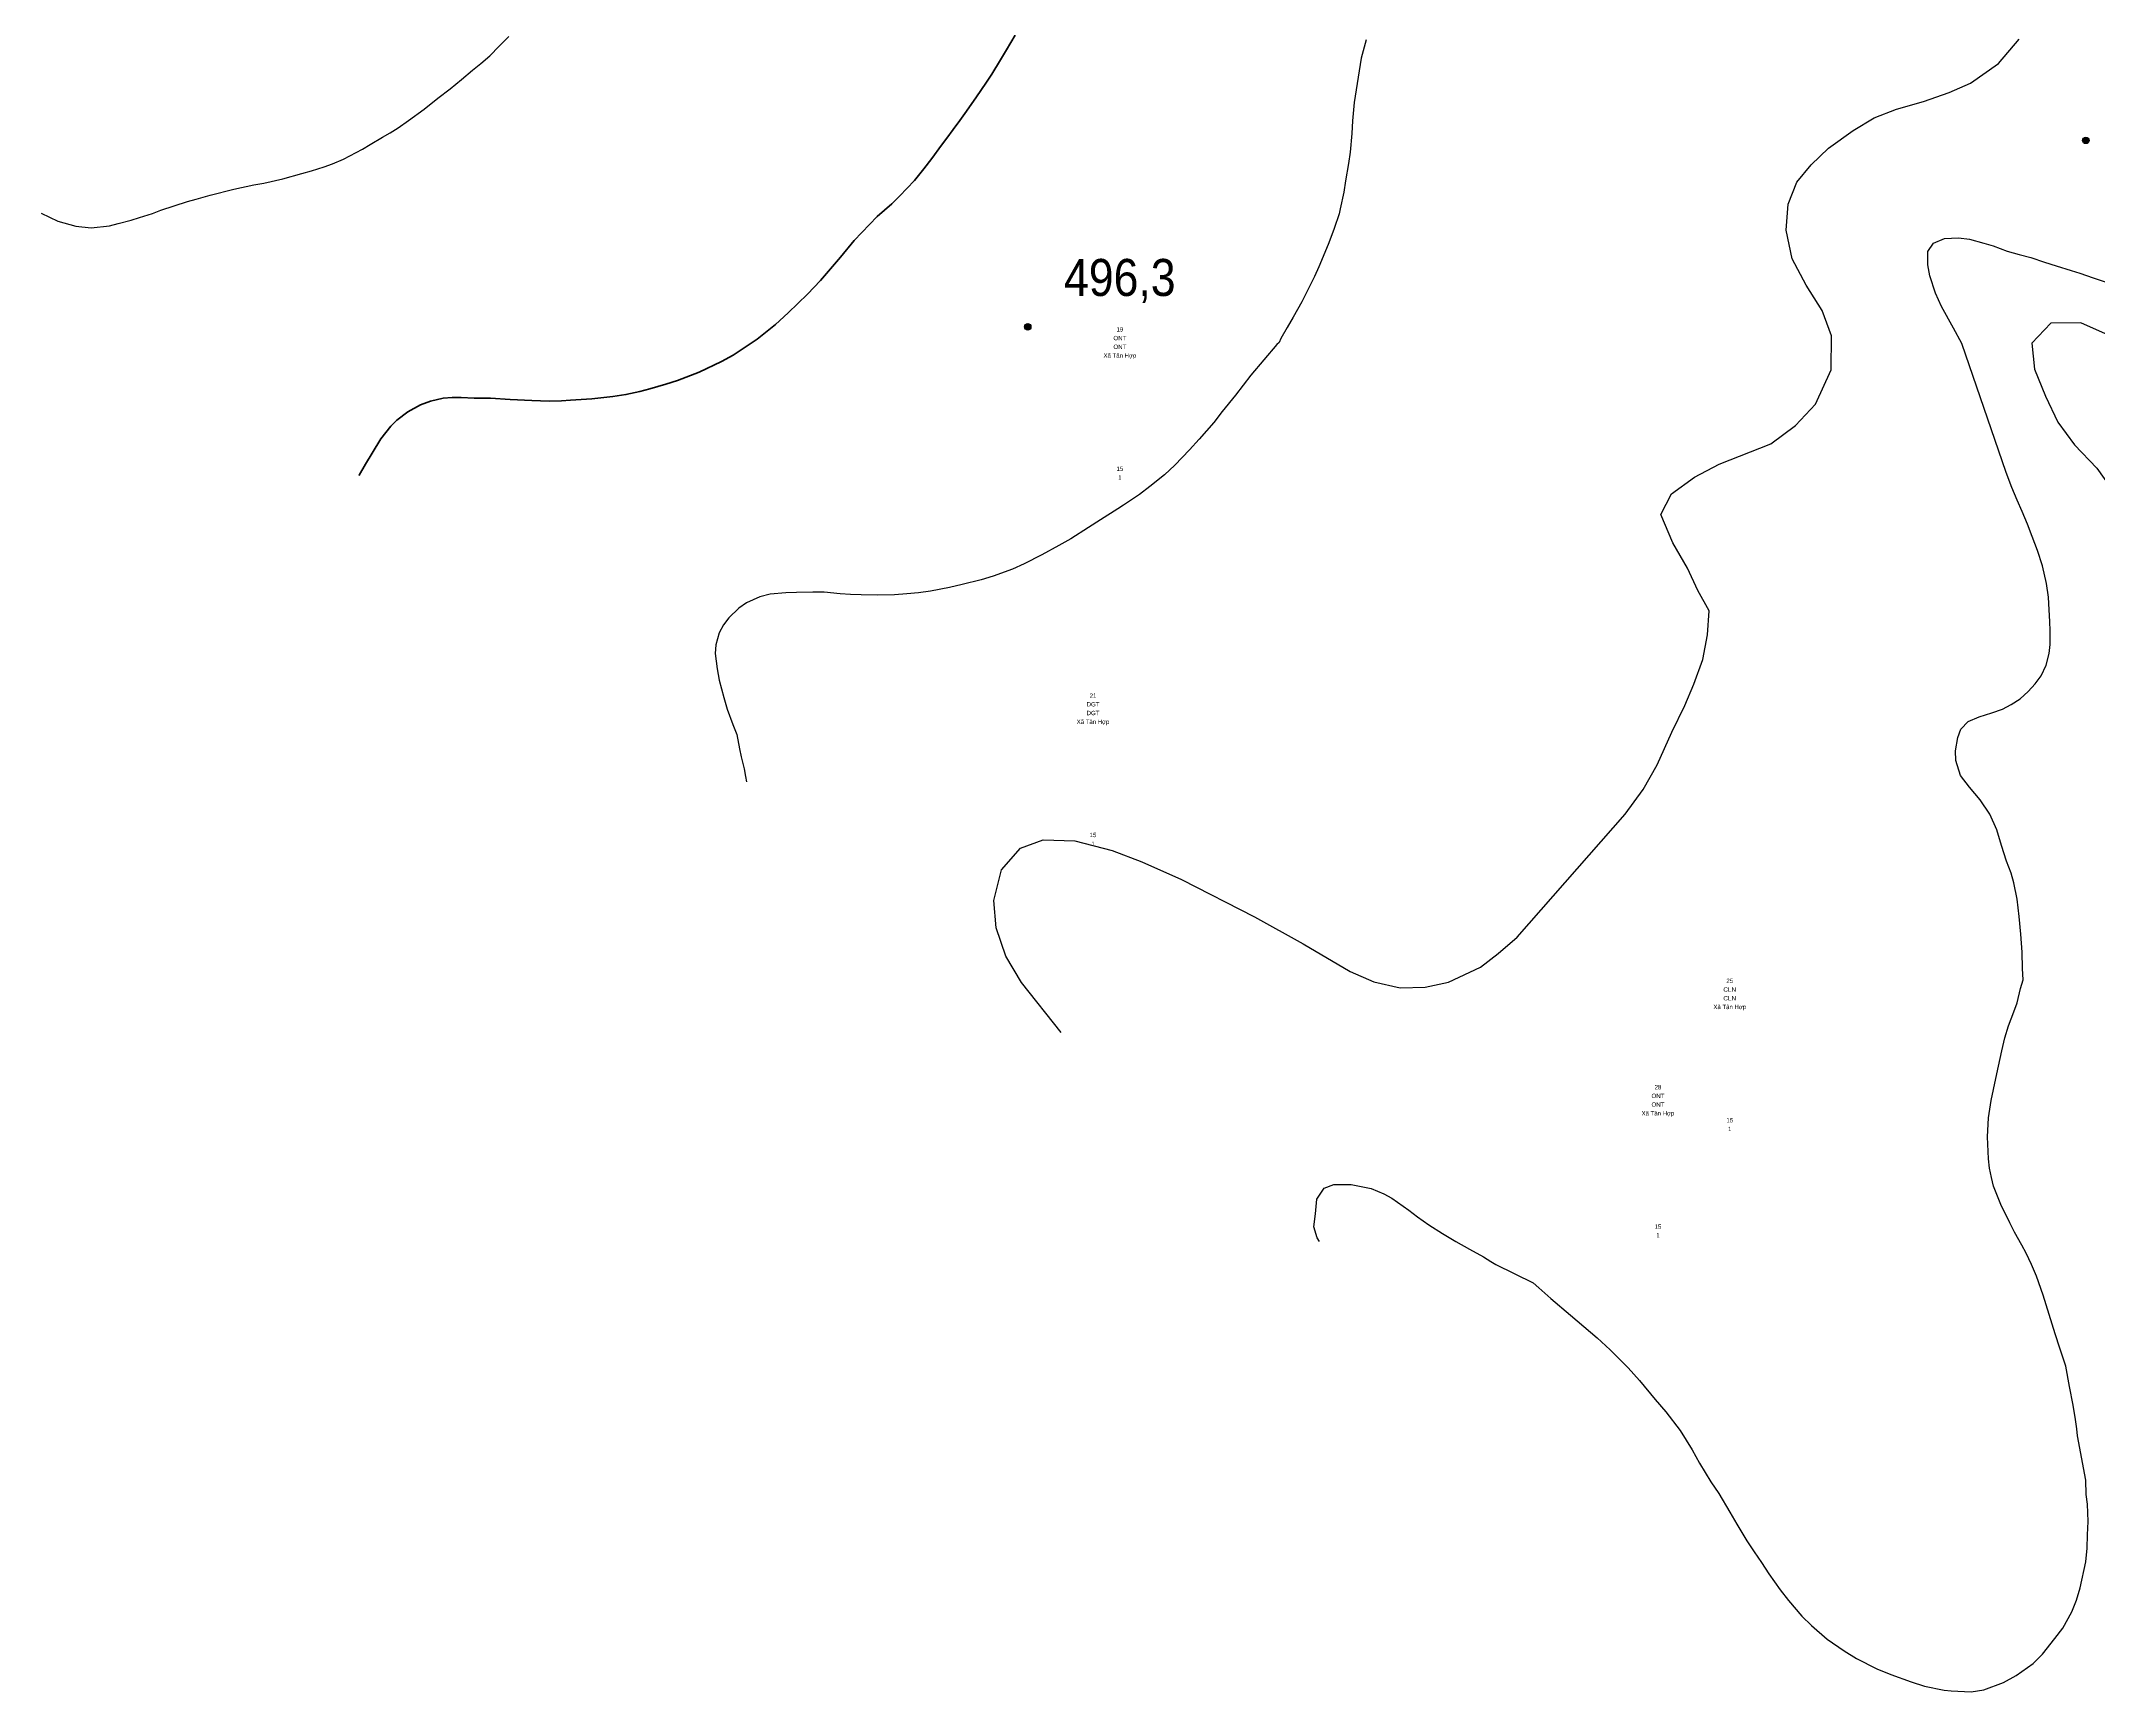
# Model space of a CAD drawing. Header units: metres. Extents: x 549268 to 556659, y 1838059 to 1844558.
# Drawn here: x 549848 to 550792, y 1841055 to 1841813 of the extents above; entities that cross this region are included whole.
import ezdxf
from ezdxf.enums import TextEntityAlignment as Align

# ---------------------------------------------------------------- set-up
doc = ezdxf.new("R2010")
doc.units = ezdxf.units.M
doc.header["$LTSCALE"] = 0.8
for name, color, linetype, lineweight in [('1', 7, 'Continuous', 25), ('2', 7, 'Continuous', 53), ('5', 7, 'Continuous', 13)]:
    doc.layers.add(name, color=color, linetype=linetype, lineweight=lineweight)
doc.layers.add('15', color=7, linetype='Continuous')

msp = doc.modelspace()

# ---------------------------------------------------------------- hatches: boundary and pattern name
at = {"layer": '5'}
for points in [[(550787.88, 1841767.07, 1), (550784.88, 1841767.07, 1)], [(550302.3, 1841681.45, 1), (550299.3, 1841681.45, 1)]]:
    msp.add_hatch(color=256, dxfattribs=at).paths.add_polyline_path(points)

# ---------------------------------------------------------------- linework, layer by layer
at = {"layer": '1'}
for points in [[(549848.03, 1841733.64), (549855.76, 1841730.04), (549863.94, 1841727.75), (549870.94, 1841726.93), (549879.46, 1841727.82), (549883.4, 1841728.89), (549889.31, 1841730.39), (549893.23, 1841731.65), (549899.1, 1841733.55), (549902.99, 1841735.02), (549909.14, 1841737.05), (549915.21, 1841738.98), (549919.24, 1841740.15), (549925.53, 1841741.9), (549936.47, 1841744.69), (549945.68, 1841746.67), (549950.15, 1841747.5), (549958.96, 1841749.43), (549967.61, 1841751.86), (549972.04, 1841753.08), (549977.91, 1841754.98), (549981.71, 1841756.34), (549986.84, 1841758.46), (549995.44, 1841763.11), (549998.95, 1841765.24), (550004.65, 1841768.54), (550008.27, 1841770.58), (550011.87, 1841772.83), (550016.66, 1841776.13), (550023.76, 1841781.42), (550030.08, 1841786.41), (550035.67, 1841790.72), (550040.95, 1841795.08), (550046.05, 1841799.23), (550049.76, 1841802.3), (550053.9, 1841805.92), (550058.27, 1841810.29), (550062.72, 1841814.76)], [(550456.07, 1841813.24), (550453.83, 1841804.87), (550452.84, 1841798.96), (550451.52, 1841790.21), (550450.6, 1841784.41), (550449.91, 1841776.03), (550449.48, 1841770.19), (550448.71, 1841761.7), (550448.02, 1841756.41), (550446.69, 1841748.53), (550445.9, 1841743.32), (550444.25, 1841735.69), (550443.66, 1841733.4), (550441.51, 1841726.67), (550438.96, 1841720.09), (550437.2, 1841715.62), (550434.46, 1841709.01), (550432.41, 1841704.61), (550429.01, 1841697.82), (550426.63, 1841692.99), (550422.6, 1841685.84), (550419.81, 1841681.15), (550416.96, 1841676.17), (550416.14, 1841674.23), (550415.1, 1841673.33), (550403.27, 1841659.22), (550396.2, 1841650.15), (550390.11, 1841642.54), (550386.21, 1841637.52), (550379.55, 1841629.84), (550375.05, 1841624.94), (550368.3, 1841618.02), (550363.64, 1841613.59), (550356.81, 1841608.11), (550352.14, 1841604.53), (550344.75, 1841599.66), (550342.17, 1841597.89), (550334.13, 1841592.84), (550328.68, 1841589.36), (550320.55, 1841584.2), (550315.05, 1841581.1), (550307.29, 1841576.85), (550299.23, 1841572.67), (550293.75, 1841570.25), (550285, 1841566.94), (550279.42, 1841565.28), (550270.73, 1841563.13), (550264.91, 1841561.82), (550256.25, 1841560.16), (550250.66, 1841559.37), (550245.32, 1841558.9), (550239.68, 1841558.48), (550231.69, 1841558.35), (550224.36, 1841558.4), (550219.41, 1841558.65), (550214.65, 1841558.92), (550207.33, 1841559.65), (550202.13, 1841559.58), (550194.71, 1841559.52), (550189.73, 1841559.28), (550182.57, 1841558.68), (550177.9, 1841557.52), (550171.68, 1841554.81), (550168.22, 1841552.36), (550163.68, 1841547.84), (550161.18, 1841544.63), (550159.23, 1841541.01)], [(550483.23, 1841378.3), (550493.97, 1841380.55), (550508.54, 1841387.43), (550516.7, 1841393.77), (550525.5, 1841401.22), (550574.98, 1841457.72), (550583.3, 1841469.01), (550589.65, 1841480.44), (550596.47, 1841495.42), (550602.33, 1841507.7), (550606.43, 1841517.42), (550610.6, 1841528.7), (550612.8, 1841540.13), (550613.51, 1841551.11), (550608.32, 1841560.45), (550603.55, 1841570.62), (550596.91, 1841582.24), (550591.39, 1841595.3), (550596.29, 1841604.86), (550606.76, 1841612.39), (550618.19, 1841618.49), (550641.79, 1841627.79), (550653.19, 1841636.22), (550662.36, 1841645.92), (550669.59, 1841661.74), (550669.72, 1841677.32), (550665.41, 1841688.97), (550658.11, 1841700.64), (550651.56, 1841712.66), (550648.87, 1841725.81), (550649.85, 1841737.74), (550653.78, 1841747.83), (550660.29, 1841755.9), (550668.29, 1841763.51), (550679.6, 1841771.54), (550689.25, 1841777.42), (550699.51, 1841781.42), (550711.91, 1841784.92), (550723.71, 1841789.11), (550733.43, 1841793.31), (550746.3, 1841802.44), (550755.81, 1841813.48)], [(550713.85, 1841709.99), (550713.9, 1841716.11), (550716.49, 1841719.9), (550721.53, 1841721.95), (550728, 1841722.35), (550733.08, 1841721.66), (550739.62, 1841719.83), (550743.94, 1841718.64), (550750.25, 1841716.27), (550755.85, 1841714.62), (550761.21, 1841713.36), (550767.49, 1841711.19), (550772.8, 1841709.41), (550779.69, 1841707.31), (550783.61, 1841706.07), (550789.78, 1841703.99), (550795.21, 1841702.12)], [(550724.6, 1841055.19), (550733.71, 1841054.79), (550739.57, 1841055.71), (550748.59, 1841059.15), (550754.47, 1841062.3), (550762.17, 1841067.79), (550766.55, 1841072.1), (550772.2, 1841079.36), (550775.86, 1841084.06), (550779.94, 1841091.51), (550782.07, 1841096.89), (550783.87, 1841102.51), (550786.33, 1841114.48), (550787.09, 1841120.75), (550787.2, 1841126.84), (550787.5, 1841132.95), (550787.18, 1841140.91), (550786.61, 1841145.47), (550786.37, 1841152), (550782.61, 1841172.27), (550782.2, 1841175.58), (550781.67, 1841179.8), (550780.53, 1841186.48), (550778.85, 1841195.03), (550777.19, 1841204.3), (550774.53, 1841212.52), (550772.28, 1841219.17), (550769.54, 1841227.99), (550766.9, 1841236.93), (550763.77, 1841245.71), (550761.49, 1841250.92), (550759, 1841256.12), (550757.01, 1841259.84), (550753.72, 1841265.85), (550751.56, 1841270.06), (550747.45, 1841278.51), (550744.05, 1841286.95), (550743.04, 1841291), (550742.2, 1841295.27), (550741.67, 1841299.49), (550741.33, 1841309.53), (550741.66, 1841318.33), (550742.92, 1841326.23), (550744.01, 1841331.36), (550745.56, 1841338.48), (550747.81, 1841349.05), (550749.2, 1841355.03), (550750.85, 1841360.63), (550753.3, 1841367.05), (550754.84, 1841371.11), (550756.47, 1841377.63), (550757.68, 1841381.75), (550757.35, 1841386.91), (550757.22, 1841394.43), (550756.51, 1841402.59), (550755.79, 1841410.75), (550754.91, 1841418.69), (550753.35, 1841426.24), (550752.09, 1841430.66), (550750.07, 1841436.22), (550747.65, 1841443.35), (550745.63, 1841450.54), (550742.3, 1841457.66), (550737.9, 1841464.34), (550733, 1841470.15), (550728.86, 1841475.54), (550726.69, 1841482.3), (550726.63, 1841486.87), (550727.6, 1841493), (550729.07, 1841496.75), (550732.39, 1841500.32), (550737.52, 1841502.49), (550743.21, 1841504.22), (550748.19, 1841505.96), (550752.2, 1841508.1), (550756.25, 1841510.74), (550759.91, 1841514.05), (550763.15, 1841517.51), (550765.93, 1841521.32), (550768.19, 1841526.08), (550769.54, 1841531.55), (550770.04, 1841535.69), (550769.98, 1841541.89), (550769.86, 1841546.16), (550769.58, 1841551.62), (550769.28, 1841557.29), (550768.28, 1841563.68), (550766.56, 1841571.72), (550764.26, 1841578.77), (550761.83, 1841585.19), (550759.58, 1841590.92), (550757.23, 1841596.73), (550754.95, 1841601.95), (550752.5, 1841607.66), (550749.91, 1841614.56), (550729.57, 1841673.86), (550725.63, 1841680.9), (550720.12, 1841690.81), (550717.42, 1841696.89), (550714.79, 1841704.91), (550713.85, 1841709.99)], [(550796.77, 1841677.63), (550784.13, 1841683.31), (550770.4, 1841683.15), (550761.69, 1841674.02), (550762.79, 1841662.1), (550767.85, 1841649.63), (550773.5, 1841637.63), (550781.14, 1841627.3), (550791.44, 1841616.53), (550800.85, 1841603.44)], [(550159.23, 1841541.01), (550157.61, 1841535.41), (550157.43, 1841531.44), (550158.2, 1841524.49), (550159.14, 1841519.31), (550161.3, 1841511.28), (550162.93, 1841505.9), (550165.54, 1841498.89), (550167.28, 1841494.29), (550168.57, 1841487.8), (550169.23, 1841484.02), (550170.6, 1841478.5), (550171.32, 1841475.03), (550171.72, 1841472.64)], [(550316.17, 1841357.57), (550297.89, 1841380.44), (550290.68, 1841392.51), (550286.32, 1841405.58), (550285.27, 1841418.16), (550288.83, 1841432.22), (550297.45, 1841442.12), (550307.86, 1841446.01), (550322.45, 1841445.5), (550339.48, 1841441.01), (550353.22, 1841435.86), (550371.35, 1841427.75), (550404.87, 1841410.67), (550427.19, 1841398.15), (550448.73, 1841385.54), (550459.57, 1841380.8), (550471.72, 1841378.03), (550483.23, 1841378.3)], [(550434.64, 1841261.53), (550433.58, 1841263.16), (550432.13, 1841268.28), (550432.92, 1841274.18), (550433.49, 1841280.98), (550436.84, 1841285.98), (550441.31, 1841287.76), (550449.25, 1841287.73), (550458.46, 1841285.83), (550464.16, 1841283.38), (550467.96, 1841281.51), (550475.78, 1841275.97), (550479.73, 1841272.9), (550484.87, 1841269.26), (550491.18, 1841265.26), (550497.34, 1841261.55), (550503.49, 1841258.04), (550509.94, 1841254.46), (550513.37, 1841252.34), (550515.58, 1841250.92), (550532.74, 1841242.57), (550535.35, 1841240.32), (550540.89, 1841235.32), (550549.93, 1841227.77), (550556.09, 1841222.47), (550562.14, 1841217.25), (550568.03, 1841211.81), (550576.3, 1841203.49), (550581.56, 1841197.68), (550588.82, 1841188.95), (550593.67, 1841183.29), (550600.23, 1841174.75), (550605.68, 1841165.89), (550609.03, 1841159.85), (550614.35, 1841151.25), (550618.02, 1841145.83), (550623.03, 1841137.3), (550626.24, 1841131.72), (550630.76, 1841124.09), (550634.19, 1841119.02), (550637.49, 1841114.22), (550640.94, 1841108.97), (550646.19, 1841101.62), (550649.9, 1841096.68), (550656, 1841089.54), (550660.49, 1841085.18), (550667.72, 1841079.04), (550675.53, 1841073.65), (550681.18, 1841070.12), (550690.54, 1841065.4), (550696.85, 1841062.72), (550706.24, 1841059.36), (550712.37, 1841057.33), (550721.46, 1841055.57), (550724.6, 1841055.19)]]:
    msp.add_lwpolyline(points, dxfattribs=at)
at = {"layer": '2'}
msp.add_lwpolyline([(550294.97, 1841815.44), (550291, 1841808.58), (550288.37, 1841804.11), (550284.37, 1841797.46), (550281.61, 1841793.28), (550277.36, 1841787), (550272.74, 1841780.48), (550269.69, 1841776.16), (550266.62, 1841772.05), (550263.72, 1841768.16), (550261.26, 1841764.83), (550256.79, 1841758.73), (550253.08, 1841754.04), (550248.83, 1841748.67), (550245.3, 1841744.91), (550242.14, 1841741.6), (550238.5, 1841737.93), (550231.67, 1841732.07), (550221.17, 1841721.1), (550214.95, 1841713.48), (550205.74, 1841702.77), (550199.67, 1841696.48), (550190.92, 1841687.95), (550185.04, 1841682.6), (550176.7, 1841675.75), (550165.67, 1841668.48), (550160.32, 1841665.63), (550150.03, 1841660.68), (550140.03, 1841656.77), (550134.74, 1841655.15), (550127.38, 1841652.97), (550122.75, 1841651.72), (550116.41, 1841650.38), (550110.43, 1841649.48), (550100.82, 1841648.37), (550091.04, 1841647.74), (550086.9, 1841647.56), (550081.14, 1841647.4), (550073.18, 1841647.7), (550063.3, 1841648.07), (550054.3, 1841648.65), (550046.77, 1841648.79), (550040.76, 1841649.01), (550036.59, 1841649.03), (550032.47, 1841648.65), (550026.73, 1841647.38), (550022.07, 1841645.62), (550016.34, 1841642.52), (550011.3, 1841638.69), (550008.49, 1841635.82), (550003.97, 1841630.12), (549999.98, 1841623.47), (549996.9, 1841618.44), (549994.03, 1841613.44), (549993.9, 1841613.25)], dxfattribs=at)
at = {"layer": '5', "lineweight": 25}
for centre in [(550786.38, 1841767.07), (550300.8, 1841681.45)]:
    msp.add_circle(centre, 1.5, dxfattribs=at)

# ---------------------------------------------------------------- texts
at = {"layer": '15'}
for s, width, p in [('ONT', 1.05, (550343.1, 1841675.31)), ('19', 0.95, (550343.1, 1841679.31)), ('ONT', 1.05, (550343.1, 1841671.31)), ('15', 0.95, (550343.1, 1841615.31)), ('1', 0.75, (550343.1, 1841611.31)), ('21', 0.85, (550330.78, 1841511.18)), ('15', 0.95, (550330.78, 1841447.18)), ('1', 0.75, (550330.77, 1841443.18)), ('CLN', 1.1, (550622.98, 1841376.23)), ('25', 0.95, (550622.98, 1841380.23)), ('CLN', 1.1, (550622.98, 1841372.23)), ('ONT', 1.05, (550590.04, 1841327.41)), ('ONT', 1.05, (550590.04, 1841323.41)), ('15', 0.95, (550622.98, 1841316.23)), ('1', 0.75, (550622.98, 1841312.23)), ('15', 0.95, (550590.05, 1841267.41)), ('1', 0.75, (550590.04, 1841263.41))]:
    msp.add_text(s, height=2, dxfattribs=dict(at, width=width)).set_placement(p, align=Align.CENTER)
for s, p in [('Xã Tân Hợp', (550343.1, 1841667.31)), ('DGT', (550330.77, 1841507.18)), ('Xã Tân Hợp', (550330.77, 1841499.18)), ('DGT', (550330.77, 1841503.18)), ('Xã Tân Hợp', (550622.98, 1841368.23)), ('28', (550590.05, 1841331.41)), ('Xã Tân Hợp', (550590.04, 1841319.41))]:
    msp.add_text(s, height=2, dxfattribs=at).set_placement(p, align=Align.CENTER)
at = {"layer": '5', "width": 0.9}
msp.add_text('496,3', height=17, dxfattribs=at).set_placement((550317.46, 1841695.63))

doc.saveas('drawing.dxf')
